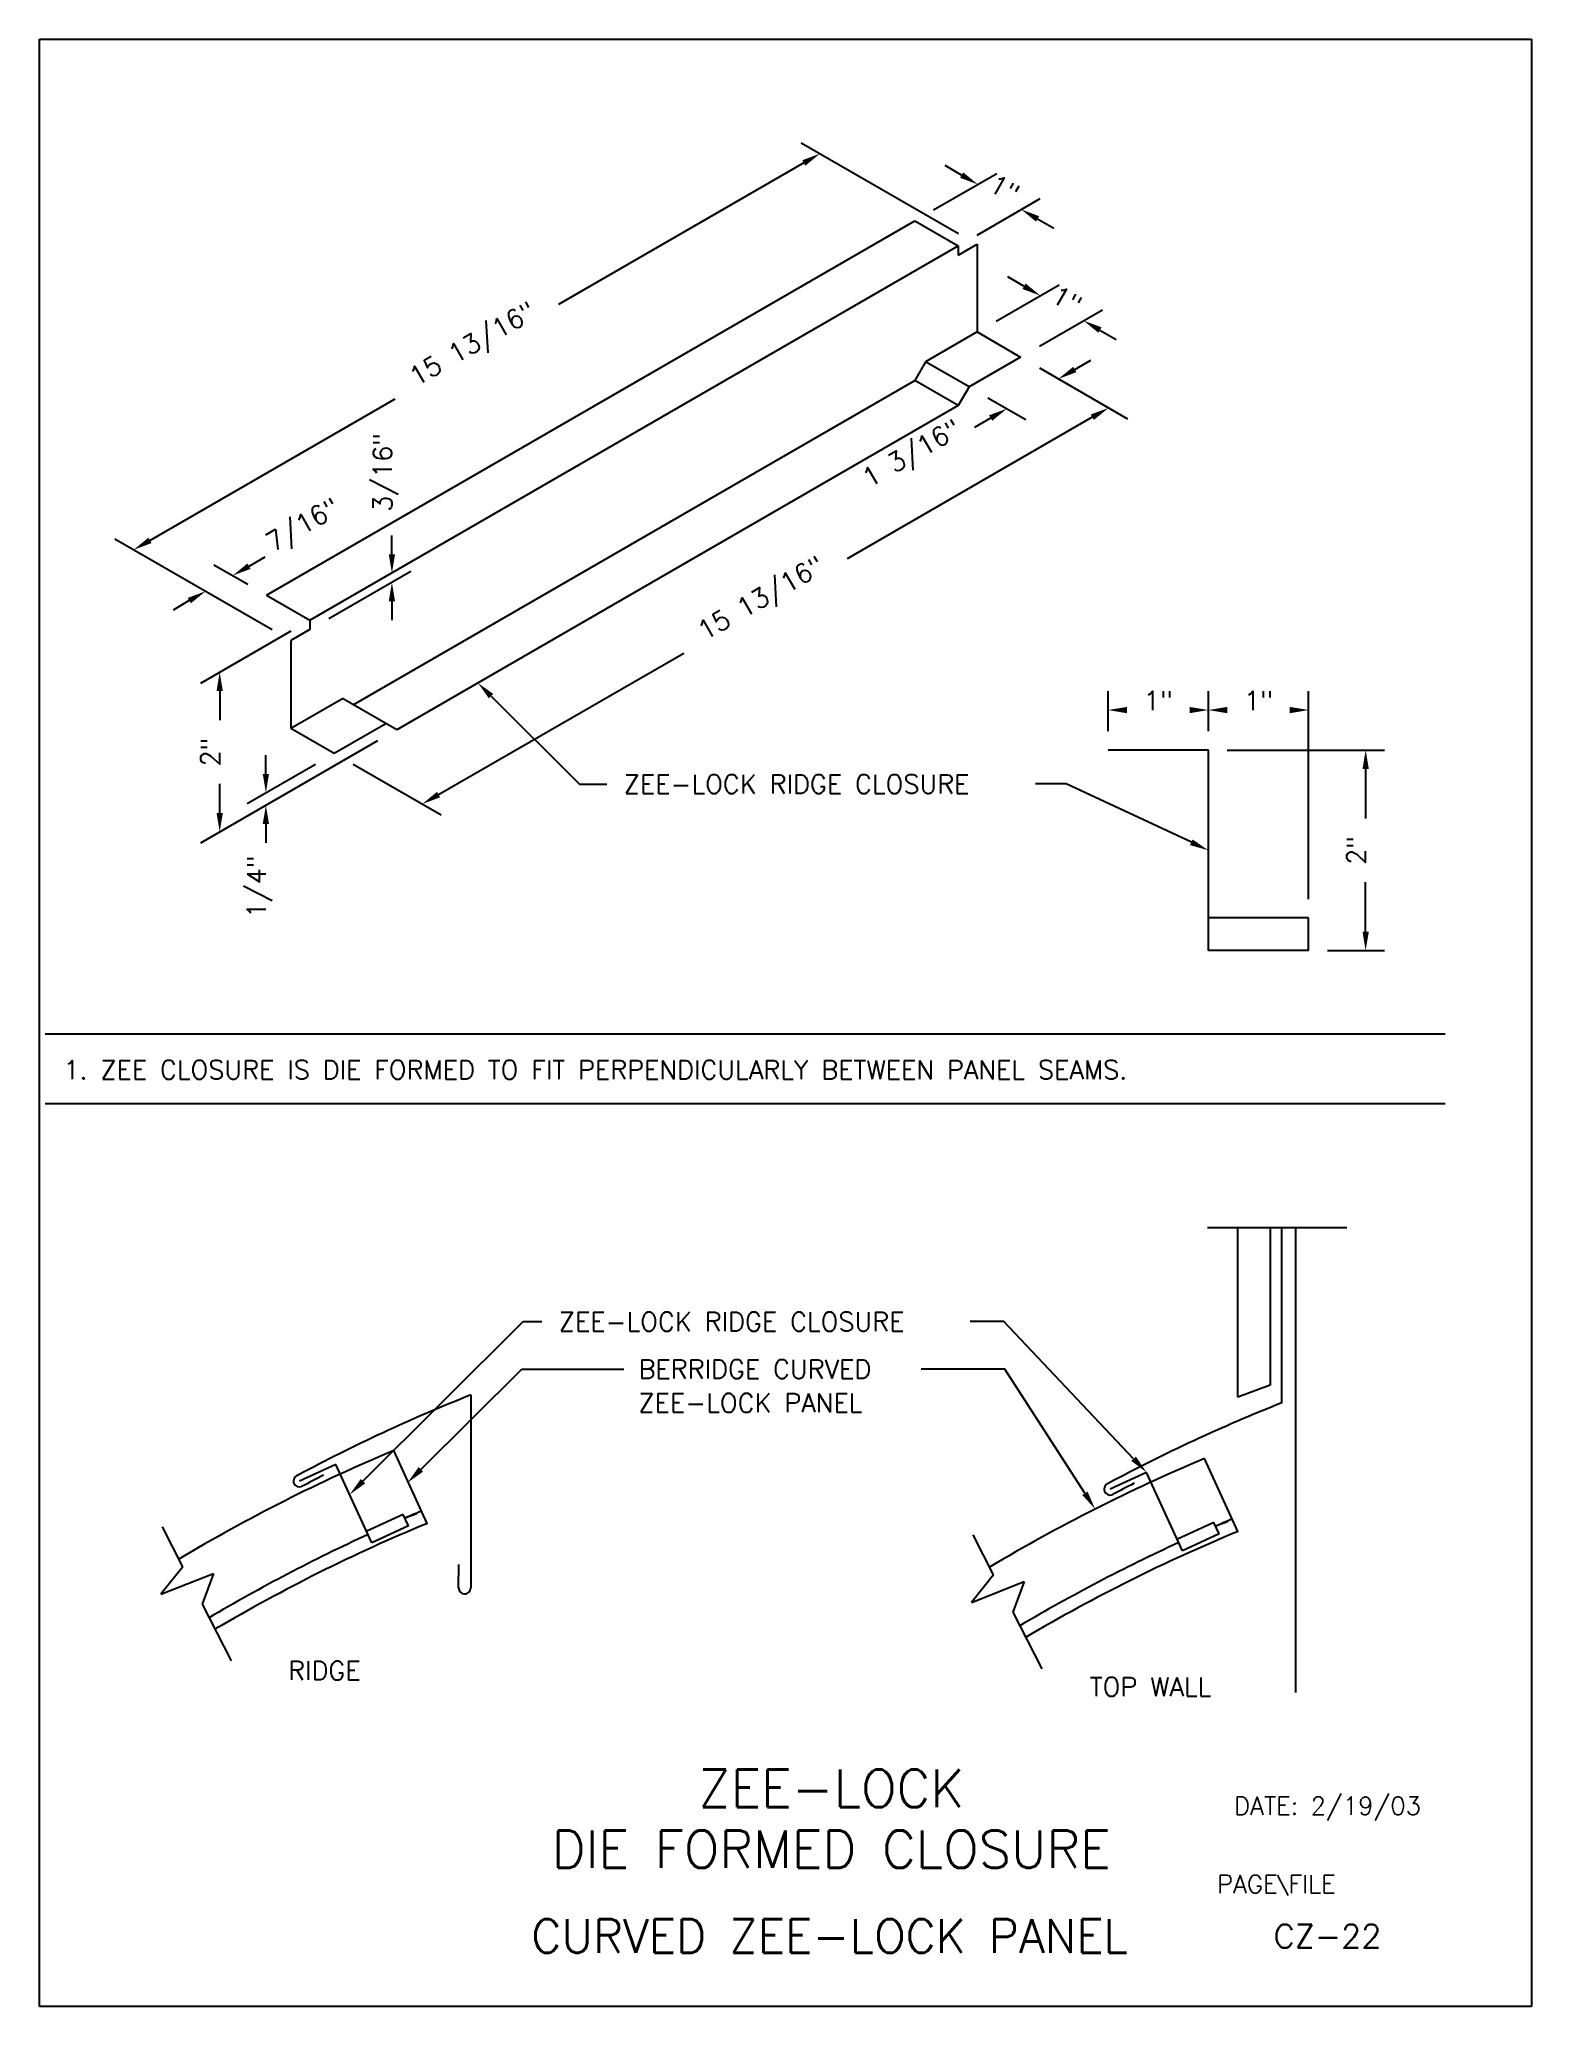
# Model space of a CAD drawing. Extents: x 0 to 29.8, y 0 to 39.3.
import ezdxf
from ezdxf.enums import TextEntityAlignment as Align

# ---------------------------------------------------------------- set-up
doc = ezdxf.new("R2010")
doc.units = 0
doc.header["$MEASUREMENT"] = 0
doc.layers.get('0').update_dxf_attribs({"linetype": 'CONTINUOUS'})
for name, color, linetype in [('BORDER', 7, 'CONTINUOUS'), ('CMP-FLSH', 7, 'CONTINUOUS'), ('DIM-TXT', 7, 'CONTINUOUS')]:
    doc.layers.add(name, color=color, linetype=linetype)
doc.styles.add('ROMANS', font='romans', dxfattribs={"height": 0.375})

msp = doc.modelspace()

# ---------------------------------------------------------------- linework, layer by layer
at = {"color": 5, "linetype": 'CONTINUOUS'}
for p, q in [((0, 0), (0, 39.263)), ((0, 39.263), (29.775, 39.263)), ((29.775, 39.263), (29.775, 0)), ((29.775, 0), (0, 0))]:
    msp.add_line(p, q, dxfattribs=at)
at = {"layer": 'BORDER', "color": 5, "linetype": 'CONTINUOUS'}
for p, q in [((0.117, 19.415), (28.051, 19.415)), ((0.117, 18.022), (28.051, 18.022))]:
    msp.add_line(p, q, dxfattribs=at)
at = {"layer": 'CMP-FLSH', "color": 1, "linetype": 'CONTINUOUS'}
for p, q in [((4.532, 28.172), (17.468, 35.64)), ((17.468, 35.64), (18.334, 35.14)), ((5.398, 27.672), (18.334, 35.14)), ((18.334, 34.953), (18.713, 35.172)), ((18.334, 35.14), (18.334, 34.953)), ((18.713, 35.172), (18.713, 33.422)), ((18.713, 33.422), (17.684, 32.828)), ((18.713, 33.422), (19.579, 32.922)), ((17.684, 32.828), (17.468, 32.453)), ((18.55, 32.328), (17.684, 32.828)), ((19.579, 32.922), (18.55, 32.328)), ((6.264, 25.984), (17.468, 32.453)), ((18.334, 31.953), (17.468, 32.453)), ((18.55, 32.328), (18.334, 31.953)), ((18.334, 31.953), (7.13, 25.484)), ((4.532, 28.172), (5.398, 27.672)), ((5.398, 27.484), (5.019, 27.265)), ((5.398, 27.672), (5.398, 27.484)), ((5.019, 27.265), (5.019, 25.515)), ((5.019, 25.515), (6.047, 26.109)), ((7.13, 25.484), (6.047, 26.109)), ((5.885, 25.015), (6.913, 25.609)), ((5.019, 25.515), (5.885, 25.015)), ((23.325, 25.078), (21.325, 25.078)), ((23.325, 21.078), (23.325, 25.078)), ((25.325, 21.729), (23.325, 21.729)), ((25.325, 21.078), (25.325, 21.729)), ((25.325, 21.078), (23.325, 21.078)), ((23.911, 12.165), (23.911, 15.551)), ((24.555, 15.551), (24.555, 12.4)), ((24.784, 15.551), (24.784, 12.047)), ((25.066, 15.551), (25.066, 6.273)), ((8.609, 12.208), (8.606, 8.358)), ((24.555, 12.4), (23.911, 12.165)), ((7.741, 9.645), (7.072, 11.098)), ((5.916, 10.823), (5.19, 10.488)), ((6.636, 9.26), (5.916, 10.823)), ((22.091, 10.662), (21.365, 10.327)), ((22.811, 9.099), (22.091, 10.662)), ((23.916, 9.484), (23.247, 10.937)), ((5.08, 10.45), (5.08, 10.45)), ((21.255, 10.289), (21.255, 10.289)), ((7.258, 9.822), (6.531, 9.487)), ((7.363, 9.595), (7.258, 9.822)), ((7.289, 9.755), (7.529, 9.842)), ((7.363, 9.595), (6.636, 9.26)), ((23.433, 9.661), (22.706, 9.327)), ((23.538, 9.434), (22.811, 9.099)), ((23.538, 9.434), (23.433, 9.661)), ((23.464, 9.594), (23.704, 9.682)), ((8.366, 8.358), (8.367, 8.826))]:
    msp.add_line(p, q, dxfattribs=at)
at = {"layer": 'CMP-FLSH', "color": 2, "linetype": 'CONTINUOUS'}
for p, q in [((23.308, 15.551), (26.086, 15.551)), ((2.865, 8.777), (2.457, 9.575)), ((19.04, 8.616), (18.632, 9.414)), ((2.865, 8.777), (2.421, 8.229)), ((2.421, 8.229), (3.472, 8.644)), ((3.472, 8.644), (3.247, 8.032)), ((19.04, 8.616), (18.596, 8.069)), ((18.596, 8.069), (19.647, 8.484)), ((19.647, 8.484), (19.422, 7.871)), ((3.247, 8.032), (3.826, 6.901)), ((19.422, 7.871), (20.001, 6.741))]:
    msp.add_line(p, q, dxfattribs=at)
at = {"layer": 'CMP-FLSH', "color": 1, "linetype": 'CONTINUOUS'}
for centre, start, end in [((5.192, 10.491), 109.9995, 200.0006), ((5.192, 10.491), 200, 289.9992), ((21.367, 10.33), 109.9995, 200.0006), ((21.367, 10.33), 200, 289.9992), ((8.486, 8.358), 179.9572, 269.9566), ((8.486, 8.358), 269.9562, 359.9572)]:
    msp.add_arc(centre, 0.12, start, end, dxfattribs=at)
at = {"layer": 'DIM-TXT', "color": 3, "linetype": 'CONTINUOUS'}
for p, q in [((15.202, 37.199), (18.338, 35.388)), ((15.252, 36.795), (10.361, 33.971)), ((17.843, 35.857), (19.101, 36.583)), ((18.401, 36.554), (18.076, 36.742)), ((18.709, 35.357), (19.967, 36.083)), ((19.917, 35.679), (20.241, 35.492)), ((19.088, 33.638), (20.346, 34.365)), ((19.646, 34.336), (19.321, 34.523)), ((19.954, 33.138), (21.212, 33.865)), ((21.161, 33.461), (21.486, 33.273)), ((19.954, 32.705), (21.709, 31.692)), ((20.658, 32.673), (20.983, 32.861)), ((2.207, 29.264), (7.098, 32.087)), ((18.925, 32.111), (19.68, 31.676)), ((21.009, 31.721), (16.119, 28.897)), ((18.981, 31.705), (18.656, 31.517)), ((1.508, 29.293), (4.644, 27.482)), ((7.035, 28.984), (7.035, 29.359)), ((3.483, 28.777), (4.157, 28.388)), ((4.183, 28.748), (4.507, 28.936)), ((5.773, 27.701), (7.41, 28.646)), ((2.992, 28.061), (2.667, 27.873)), ((7.035, 28.047), (7.035, 27.672)), ((3.223, 26.416), (5.023, 27.455)), ((7.965, 24.189), (12.856, 27.013)), ((3.598, 26.258), (3.598, 25.673)), ((9.014, 26.154), (10.774, 24.398)), ((21.325, 25.453), (21.325, 26.252)), ((23.325, 25.453), (23.325, 26.252)), ((25.325, 22.104), (25.325, 26.252)), ((3.223, 23.229), (6.755, 25.268)), ((4.145, 24.011), (5.51, 24.799)), ((4.52, 24.602), (4.52, 24.977)), ((6.26, 24.799), (8.015, 23.785)), ((23.7, 25.078), (26.838, 25.078)), ((3.598, 23.82), (3.598, 24.405)), ((10.774, 24.398), (11.324, 24.398)), ((20.489, 24.405), (19.876, 24.405)), ((22.985, 23.237), (20.489, 24.405)), ((26.463, 24.703), (26.463, 23.712)), ((4.52, 23.602), (4.52, 23.227)), ((26.463, 21.453), (26.463, 22.444)), ((25.7, 21.078), (26.838, 21.078)), ((6.457, 10.486), (9.654, 13.671)), ((9.654, 13.671), (10.029, 13.671)), ((19.246, 13.676), (18.569, 13.676)), ((7.611, 10.722), (9.624, 12.724)), ((9.624, 12.724), (11.662, 12.724)), ((19.263, 12.724), (17.597, 12.724))]:
    msp.add_line(p, q, dxfattribs=at)
for points in [[(21.834, 10.935), (19.246, 13.676)], [(20.862, 10.246), (19.263, 12.724)]]:
    msp.add_lwpolyline(points, dxfattribs=at)
at = {"layer": 'DIM-TXT', "color": 1, "linetype": 'CONTINUOUS'}
for centre, radius, start, end in [((21.043, -19.116), 33.701, 111.6503, 118.1345), ((37.218, -19.276), 33.701, 111.6503, 118.1345), ((20.088, -19.988), 33.701, 112.7199, 120.8916), ((21.125, -19.341), 33.701, 117.3008, 118.1345), ((36.263, -20.149), 33.701, 112.7199, 120.8916), ((37.3, -19.502), 33.701, 117.3008, 118.1345), ((21.174, -22.374), 34.994, 112.7749, 113.3727), ((20.59, -21.409), 33.607, 112.477, 120.5581), ((36.765, -21.57), 33.607, 112.477, 120.5581), ((37.349, -22.535), 34.994, 112.7749, 113.3727), ((21.174, -22.374), 34.994, 114.6826, 120.5535), ((37.349, -22.535), 34.994, 114.6826, 120.5535)]:
    msp.add_arc(centre, radius, start, end, dxfattribs=at)
at = {"layer": 'DIM-TXT', "color": 3, "linetype": 'CONTINUOUS'}
for points in [[(15.221, 36.849), (15.283, 36.741), (15.577, 36.982)], [(18.432, 36.608), (18.37, 36.5), (18.726, 36.367)], [(19.948, 35.733), (19.885, 35.625), (19.592, 35.867)], [(19.677, 34.39), (19.615, 34.281), (19.971, 34.148)], [(21.193, 33.515), (21.13, 33.406), (20.837, 33.648)], [(20.627, 32.727), (20.69, 32.619), (20.334, 32.486)], [(18.949, 31.759), (19.012, 31.65), (19.305, 31.892)], [(20.978, 31.775), (21.041, 31.667), (21.334, 31.908)], [(2.176, 29.318), (2.239, 29.209), (1.883, 29.076)], [(4.151, 28.802), (4.214, 28.694), (3.858, 28.561)], [(6.972, 28.984), (7.097, 28.984), (7.035, 28.609)], [(6.972, 28.047), (7.097, 28.047), (7.035, 28.422)], [(2.961, 28.115), (3.023, 28.007), (3.317, 28.248)], [(3.536, 26.258), (3.661, 26.258), (3.598, 26.633)], [(8.97, 26.11), (9.058, 26.198), (8.749, 26.419)], [(21.7, 25.939), (21.7, 25.814), (21.325, 25.877)], [(22.95, 25.939), (22.95, 25.814), (23.325, 25.877)], [(23.7, 25.939), (23.7, 25.814), (23.325, 25.877)], [(24.95, 25.939), (24.95, 25.814), (25.325, 25.877)], [(26.401, 24.703), (26.526, 24.703), (26.463, 25.078)], [(4.457, 24.602), (4.582, 24.602), (4.52, 24.227)], [(4.457, 23.602), (4.582, 23.602), (4.52, 23.977)], [(7.934, 24.244), (7.996, 24.135), (7.64, 24.002)], [(3.536, 23.82), (3.661, 23.82), (3.598, 23.445)], [(23.011, 23.294), (22.958, 23.181), (23.325, 23.078)], [(26.401, 21.453), (26.526, 21.453), (26.463, 21.078)], [(7.656, 10.677), (7.567, 10.766), (7.346, 10.457)], [(21.879, 10.978), (22.091, 10.662), (21.788, 10.892)], [(6.502, 10.442), (6.413, 10.53), (6.192, 10.221)], [(20.914, 10.28), (21.065, 9.931), (20.809, 10.212)]]:
    msp.add_solid(points, dxfattribs=at)

# ---------------------------------------------------------------- texts
at = {"layer": 'BORDER', "color": 3, "linetype": 'CONTINUOUS', "style": 'ROMANS'}
for s, p in [('ZEE-LOCK', (15.801, 3.982)), ('DIE FORMED CLOSURE', (15.801, 2.768))]:
    msp.add_text(s, height=0.75, dxfattribs=at).set_placement(p, align=Align.CENTER)
msp.add_text('DATE: 2/19/03', height=0.35663, dxfattribs=at).set_placement((25.702, 3.984), align=Align.MIDDLE)
msp.add_text('PAGE\\FILE', height=0.3566, dxfattribs=at).set_placement((23.499, 2.268))
at = {"layer": 'BORDER', "color": 5, "style": 'ROMANS'}
msp.add_text('CURVED ZEE-LOCK PANEL', height=0.66775, dxfattribs=at).set_placement((15.768, 1.411), align=Align.MIDDLE)
at = {"layer": 'BORDER', "color": 2, "linetype": 'CONTINUOUS', "style": 'ROMANS'}
msp.add_text('CZ-22', height=0.4688, dxfattribs=at).set_placement((25.702, 1.406), align=Align.MIDDLE)
at = {"layer": 'DIM-TXT', "color": 3, "linetype": 'CONTINUOUS', "style": 'ROMANS'}
for s, rotation, p in [('1"', 330, (19.159, 36.117)), ('1"', 330, (20.404, 33.898)), ('15 13/16"', 30, (8.73, 33.029)), ('1 3/16"', 30, (17.492, 30.845)), ('3/16"', 90, (7.035, 30.622)), ('7/16"', 30, (5.346, 29.42)), ('15 13/16"', 30, (14.487, 27.955)), ('2"', 90, (3.598, 25.039)), ('2"', 90, (26.463, 23.078)), ('1/4"', 90, (4.52, 22.352))]:
    msp.add_text(s, height=0.375, rotation=rotation, dxfattribs=at).set_placement(p, align=Align.CENTER)
for p in [(22.325, 25.877), (24.325, 25.877)]:
    msp.add_text('1"', height=0.375, dxfattribs=at).set_placement(p, align=Align.CENTER)
for s, p in [('ZEE-LOCK RIDGE CLOSURE', (11.662, 24.211)), ('1. ZEE CLOSURE IS DIE FORMED TO FIT PERPENDICULARLY BETWEEN PANEL SEAMS.', (0.478, 18.511)), ('ZEE-LOCK RIDGE CLOSURE', (10.366, 13.483)), ('BERRIDGE CURVED ', (11.955, 12.536)), ('ZEE-LOCK PANEL', (11.955, 11.863))]:
    msp.add_text(s, height=0.375, dxfattribs=at).set_placement(p)
at = {"layer": 'DIM-TXT', "color": 4, "linetype": 'CONTINUOUS', "style": 'ROMANS'}
for s, p in [('RIDGE', (5.687, 6.521)), ('TOP WALL', (22.172, 6.196))]:
    msp.add_text(s, height=0.375, dxfattribs=at).set_placement(p, align=Align.CENTER)

doc.saveas('drawing.dxf')
